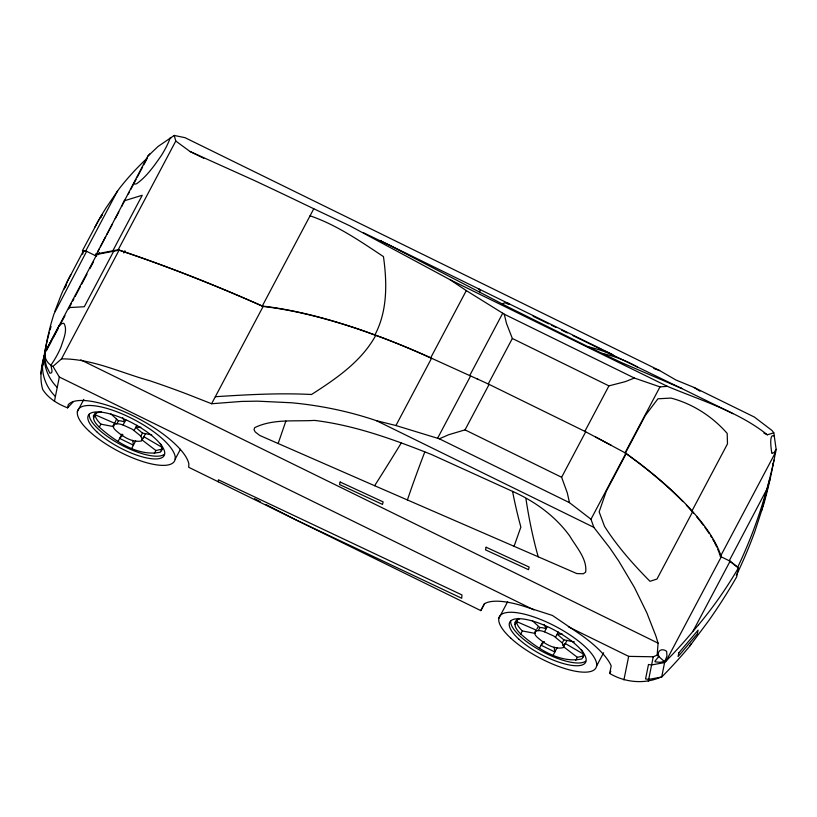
<?xml version="1.0" encoding="UTF-8"?>
<svg xmlns="http://www.w3.org/2000/svg" width="817" height="817" viewBox="0 0 817 817"><rect width="100%" height="100%" fill="white"/><g stroke="black" fill="none" stroke-linecap="round" stroke-linejoin="round"><path stroke-width="1.23" d="M395.928 425.534L431.55 358.275A293.436 94.803 27.9 0 0 381.753 337.544L365.495 331.631A293.436 94.803 27.9 0 0 263.135 306.467A614.364 198.5 27.9 0 0 119.078 250.176L96.845 254.444L45.078 352.168C43.914 357.999 47.672 364.045 52.972 366.414L61.489 358.888C92.107 358.602 120.416 372.644 149.44 380.63A596.481 329.016 29.6 0 1 186.746 393.978L211.603 403.741L241.628 401.423L257.569 401.157L291.598 402.771C320.458 405.467 349.022 411.349 376.474 420.694L395.928 425.534L439.342 438.811L569.48 502.659L590.977 519.224L593.826 527.343L609.809 547.921L618.806 561.146L634.431 587.464L646.819 612.781L655.949 636.147L658.093 643.163L657.164 655.142L664.752 661.801L661.688 677.027L648.688 679.407L645.563 678.947L648.484 664.487L651.609 664.946L664.599 662.567L671.758 655.193A522.696 492.416 11.4 0 0 692.213 632.246L698.606 624.739M218.251 481.785L218.405 479.814L461.952 594.939L461.707 598.269L296.418 520.133L265.831 504.518M479.834 292.557L479.916 291.72A465.639 20.772 -61.2 0 0 478.782 288.993L478.476 289.024M44.731 354.476L45.017 360.409L46.508 366.353L49.919 373.246L51.461 372.828A21.375 4.8 61.1 0 0 51.951 370.438L50.899 365.24L53.054 361.982A40.738 14.389 -54.7 0 0 60.969 347.051C63.144 339.984 68.056 329.854 63.889 323.328A13.143 4.647 -54.7 0 0 61.704 323.746L59.375 325.197L45.64 351.198M43.577 358.5L42.494 365.72A45.456 42.821 11.4 0 0 55.413 396.49M73.091 401.944L67.607 407.857C57.905 404.068 48.417 398.502 42.729 389.525C39.053 377.035 41.585 363.565 45.589 351.596M42.739 362.227L41.82 370.305L44.864 351.31A278.893 262.737 11.4 0 1 49.347 332.366M44.731 353.904L45.078 352.168M40.85 373.859L44.792 354.323M64.349 289.004L67.443 281.283L83.334 251.033L86.622 251.33L53.973 313.953A278.893 262.737 11.4 0 0 45.405 349.421L44.322 356.651A45.456 42.821 11.4 0 0 46.569 370.51L47.58 373.165A45.456 42.821 11.4 0 0 57.241 387.411M70.783 274.757L70.783 274.737A191.137 110.377 -48.1 0 0 61.428 294.243L54.882 311.257M83.334 251.054L82.466 250.615L98.551 220.498L101.706 215.116L102.227 215.371M82.701 254.199L83.334 251.033M54.422 401.392L59.335 377.015L52.972 366.414M95.017 226.932L95.017 226.912A191.137 110.377 -48.1 0 1 106.251 207.569L119.231 188.686A278.893 262.737 11.4 0 1 144.017 161.174L147.397 158.018L143.823 164.768M101.288 217.21L101.706 215.116M736.321 575.382A384.981 240.433 -46.2 0 0 754.939 531.254L763.803 503.977A522.696 492.416 11.4 0 0 773.076 464.659L776.15 449.432L773.822 432.847L772.014 430.498L754.346 417.038L694.021 387.442L675.986 380.038L659.656 370.581L185.01 137.675L174.215 135.448L158.028 146.498L147.744 156.282L95.63 255.752L96.814 253.505M96.845 254.444L96.498 256.17L85.765 250.911L82.466 250.615M67.607 407.857L68.23 404.762A68.332 22.079 27.9 0 1 132.364 415.455A68.332 22.079 27.9 0 1 188.87 463.964L188.686 467.273L480.805 610.605L484.512 603.712A73.898 23.877 27.9 0 1 523.523 606.153L552.394 615.436L578.303 633.032A73.898 23.877 27.9 0 1 611.187 665.875L609.666 673.433C624.842 682.512 644.266 684.411 660.575 677.232M147.744 156.282L149.919 153.77M623.912 679.948L628.671 656.368L568.346 626.772M648.33 681.204L653.253 656.786L657.164 655.142M717.714 549.198A236.552 76.43 27.9 0 1 720.4 556.428L730.102 561.187L738.486 567.774L736.638 576.935A384.981 240.433 -46.2 0 1 708.513 620.971L689.293 646.707A522.696 492.416 11.4 0 1 661.688 677.027M769.134 482.633L769.89 478.895L761.362 510.931L767.99 486.575M766.397 490.608L763.783 499.616A433.664 358.101 87.9 0 1 737.628 567.355L729.234 560.758L766.724 489.506A522.696 492.416 11.4 0 0 773.995 460.094M278.148 443.508L285.879 421.051M407.387 499.984L410.747 490.2A458.041 41.32 -63.9 0 1 424.615 452.404L424.779 451.985M626.261 453.527L606.234 491.354L599.147 511.84L604.529 526.352C617.243 546.348 633.287 564.414 649.975 581.296L656.98 579.039L692.673 511.667M514.036 546.359L520.868 527.077L519.541 522.155A556.755 290.842 -74.2 0 1 513.474 496.011L512.565 491.385L431.396 454.477C393.641 439.495 355.068 425.33 314.514 420.398C294.539 421.633 273.358 418.631 254.72 427.608L254.036 429.681L255.159 431.876L259.735 435.461L374.023 485.451L576.792 573.554L583.297 573.779L585.666 572.135C587.372 558.94 576.159 547.022 569.847 536.166C555.407 516.15 534.992 501.403 512.565 491.385M776.14 449.35L774.097 452.547L771.871 453.425C771.319 450.524 768.562 432.326 774.373 436.217M374.891 334.929C387.605 311.022 387.135 282.692 383.459 256.599C360.144 241.158 336.727 224.951 310.062 215.8M480.805 610.605L484.552 603.487M66.473 284.939L65.299 287.165L64.768 286.91M85.765 250.911L117.495 190.984M95.262 255.752L96.437 253.536M98.009 251.258L99.194 249.011M100.389 246.765L105.74 236.664M106.925 234.418L112.276 224.307M115.258 218.701L118.822 211.96M121.794 206.344L124.133 200.849L142.25 195.253L112.838 250.778M124.174 201.86L125.369 199.603M128.34 193.986L129.535 191.74M130.72 189.493L136.082 179.372M137.276 177.126L142.628 167.015M46.518 350.534L51.88 340.413M53.064 338.167L58.426 328.056M59.61 325.809L64.972 315.689M71.518 303.332L68.546 308.949L68.689 307.601L84.294 306.732L113.706 251.207M72.703 301.085L73.898 298.838M75.082 296.591L80.434 286.491M81.629 284.245L86.98 274.144M89.952 268.527L93.526 261.787M98.244 254.649L99.388 252.494M95.977 254.016L118.21 249.757L175.788 141.035L174.215 135.448M61.489 358.888L119.078 250.176M123.786 252.964L124.97 250.727M77.38 411.594L83.834 399.411M160.367 443.662L161.521 445.561L162.093 449.442L160.336 452.169C138.298 456.948 115.126 441.251 99.296 427.189A28.85 9.324 27.9 0 1 93.628 417.844L96.375 412.667M99.296 427.189L100.9 424.156A28.85 9.324 27.9 0 1 95.232 414.811L114.87 423.359L113.257 426.382A12.235 3.952 27.9 0 0 115.667 430.345C122.489 436.411 132.068 442.885 141.545 440.945L145.62 433.521M113.257 426.382L116.514 419.182M113.134 425.565L113.89 424.401L116.831 423.819L118.445 420.786A12.235 3.952 27.9 0 1 124.684 421.991L122.683 417.63M116.831 423.819A12.235 3.952 27.9 0 1 123.071 425.014L125.818 419.836M118.046 441.446L121.937 434.103M134.141 430.416L136.888 425.228M131.823 448.216L135.704 440.874M142.301 439.781L140.83 436.125L142.434 433.092L135.745 427.383L140.841 427.22M154.321 453.568L155.924 450.535L161.94 449.136M161.215 450.8L162.287 448.788M175.134 459.256L180.414 449.289M118.21 249.757A614.364 198.5 27.9 0 1 262.267 306.048L313.789 208.764L349.809 225.809L450.055 279.71L667.397 386.359C701.435 400.606 738.098 411.502 767.357 434.797L773.822 432.847M211.603 403.741L263.135 306.467M262.267 306.048A293.436 94.803 27.9 0 1 364.627 331.202L380.885 337.115A293.436 94.803 27.9 0 1 430.682 357.856L466.303 290.597L450.055 279.71M466.303 290.597L502.731 313.217L469.714 375.544L478.027 379.313M437.565 438.3L470.582 375.973L430.682 357.856M502.731 313.217L504.252 314.198L506.509 323.461L512.341 338.483L488.249 383.97L585.707 431.784L561.616 477.271L567.315 492.957L569.48 502.659M439.342 438.811L448.666 434.736L465.026 429.875L489.117 384.388L477.159 378.884M667.397 386.359L659.983 386.88L634.39 378.046L625.158 381.682L608.931 385.879L584.839 431.366L611.32 445.347M498.819 618.387L507.623 601.772M581.224 649.505L582.95 652.354L583.532 656.235L581.765 658.962C559.737 663.741 536.565 648.044 520.735 633.982A28.85 9.324 27.9 0 1 515.067 624.637L518.387 618.377M520.735 633.982L522.339 630.949A28.85 9.324 27.9 0 1 516.671 621.604L536.299 630.142L534.696 633.175A12.235 3.952 27.9 0 0 537.096 637.137C543.928 643.204 553.497 649.678 562.984 647.738L567.049 640.314M659.983 386.88L625.046 452.843L637.495 462.054A236.552 76.43 27.9 0 1 682.92 501.628M625.393 453.098L645.43 415.281L657.93 398.798L670.951 398.083C692.459 403.629 712.587 416.609 727.201 433.439L727.487 443.866L691.805 511.238M590.977 519.224L625.914 453.272L595.797 437.105M536.871 629.07L538.015 626.915M534.696 633.175L535.319 631.194L538.27 630.612L539.874 627.579A12.235 3.952 27.9 0 1 546.113 628.784L544.112 624.423M538.27 630.612A12.235 3.952 27.9 0 1 544.51 631.807L547.257 626.629M539.486 648.238L542.794 641.968M555.57 637.209L558.317 632.021M553.252 655.009L557.143 647.667M563.73 646.574L562.27 642.918L563.873 639.885L557.184 634.176L562.28 634.012M575.75 660.361L577.353 657.328L583.369 655.928M582.644 657.593L583.716 655.571M596.573 666.049L603.61 652.763M609.666 673.433L610.84 671.217M720.4 556.428L775.588 452.24M692.939 631.347L730.102 561.187M761.71 508.409L763.476 505.069M690.028 645.808L691.202 643.582M375.759 335.358C361.512 361.512 335.961 378.812 311.512 394.499C279.434 392.834 247.337 394.672 215.331 396.715M664.721 661.77L666.958 656.02L666.641 651.353C661.984 647.544 656.408 651.037 658.859 656.357L654.907 661.3L655.163 661.841L660.156 662.321L666.08 661.045L721.268 556.847A236.552 76.43 27.9 0 0 697.473 517.13L689.742 508.327A236.552 76.43 27.9 0 0 638.363 462.483L625.914 453.272M401.229 443.039L398.492 447.502A465.639 20.772 -61.2 0 1 381.028 475.617L374.625 485.717M143.159 437.912L143.904 436.748L161.766 447.165M122.959 434.828L119.65 438.412L133.426 445.183L132.701 440.343M544.398 641.621L541.089 645.205L554.855 651.976L554.14 647.135M133.549 183.182L134.611 184.039A13.143 4.647 -54.7 0 0 136.796 183.621C146.825 176.411 154.168 165.851 161.174 155.781A40.738 14.389 -54.7 0 0 169.088 140.851L170.263 137.787L171.253 137.705M502.118 303.904L502.21 303.853A458.041 41.32 -63.9 0 1 508.511 303.577L509.226 304.281M519.53 618.918L516.538 619.97L514.771 622.707L515.067 624.637M562.903 645.297L565.333 643.541L584.257 654.57M101.379 411.778L95.109 413.177L93.342 415.914L93.628 417.844M628.671 656.368L653.253 656.786M100.9 424.156L113.757 426.637M142.434 433.092L151.788 434.899M522.339 630.949L535.196 633.43M563.873 639.885L574.392 641.917M601.915 353.373L604.1 353.853A540.456 262.839 -73 0 1 634.676 365.495L637.628 367.139M363.524 232.774L389.985 245.519L508.368 307.1L588.087 346.745L591.069 347.46A556.755 290.842 -74.2 0 1 608.062 352.964L613.955 355.579M380.344 240.637L612.617 354.588M123.071 425.014L132.425 429.282L140.83 436.125M544.51 631.807L553.865 636.075L562.27 642.918M653.845 368.487L659.656 370.581M175.788 141.035L190.034 151.513L254.353 180.496A596.481 43.801 26.5 0 1 289.851 197.265L313.789 208.764M733.033 413.678L681.164 388.218L621.369 362.534L588.087 346.745M506.203 303.209L508.491 304.322M533.123 316.291L548.789 323.889M551.332 325.135L555.907 327.351M561.636 330.129L567.355 332.917M573.085 335.695L602.691 350.095M604.948 351.198L613.976 355.599M614.956 356.079L681.807 388.565L681.164 388.218M190.034 151.513L203.78 158.253M763.926 433.112L767.357 434.797M504.252 314.198L634.39 378.046M512.341 338.483L608.931 385.879M465.026 429.875L561.616 477.271M376.474 420.694L593.826 527.343M80.771 359.868L658.093 643.163M59.335 377.015L533.981 609.911M254.506 498.727L260.163 501.628M380.456 240.668L381.539 241.413M694.021 387.442L699.995 391.19M563.607 646.798L577.353 657.328M142.168 440.006L155.924 450.535M532.347 620.706L539.874 627.579M110.908 413.913L118.445 420.786M693.408 513.066L688.874 507.908A236.552 76.43 27.9 0 0 686.382 505.233M381.968 241.822L382.315 242.332M772.596 463.678L773.076 464.659M538.24 556.847L536.922 552.118A540.456 262.839 -73 0 1 526.505 502.404L525.974 498.809M696.605 516.712A236.552 76.43 27.9 0 1 703.386 525.28M704.938 527.384A236.552 76.43 27.9 0 1 709.187 533.583M710.484 535.605A236.552 76.43 27.9 0 1 711.709 537.617M712.873 539.598A236.552 76.43 27.9 0 1 713.966 541.569M714.569 542.682A236.552 76.43 27.9 0 1 716.754 547.053M738.497 567.784A433.664 358.101 87.9 0 1 698.596 624.729M50.011 330.017A278.893 262.737 11.4 0 1 51.052 326.514M164.146 454.446A42.923 13.869 27.9 0 1 120.17 444.366A42.923 13.869 27.9 0 1 89.319 413.953M585.585 661.239A42.923 13.869 27.9 0 1 541.61 651.159A42.923 13.869 27.9 0 1 510.758 620.746M678.845 652.834L678.09 656.572L697.33 633.9L698.086 630.162L678.845 652.834M340.138 482.03L339.545 484.542L382.519 504.416L383.112 501.883L340.138 482.03M486.135 547.237L485.492 549.851L528.497 569.684L529.14 567.049L486.135 547.237M89.4 431.407A54.637 17.657 27.9 0 0 172.632 463.147A54.637 17.657 27.9 0 0 116.76 411.727A54.637 17.657 27.9 0 0 89.4 431.407M97.305 432.264A42.923 13.869 27.9 0 0 162.685 457.203A42.923 13.869 27.9 0 0 118.792 416.813A42.923 13.869 27.9 0 0 97.305 432.264M510.829 638.2A54.637 17.657 27.9 0 0 594.061 669.94A54.637 17.657 27.9 0 0 538.189 618.52A54.637 17.657 27.9 0 0 510.829 638.2M518.734 639.057A42.923 13.869 27.9 0 0 584.124 663.996A42.923 13.869 27.9 0 0 540.231 623.606A42.923 13.869 27.9 0 0 518.734 639.057"/></g></svg>
